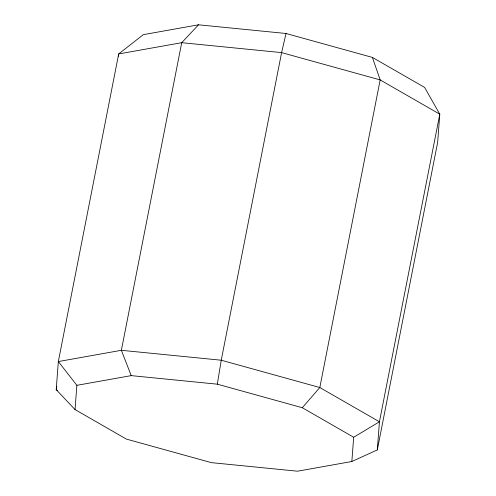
<?xml version="1.0" encoding="UTF-8"?>
<svg xmlns="http://www.w3.org/2000/svg" width="496" height="496" viewBox="0 0 496 496"><rect width="100%" height="100%" fill="white"/><g stroke="black" fill="none" stroke-linecap="round" stroke-linejoin="round"><path stroke-width="0.74" d="M75.039 409.572L76.868 385.324L58.336 361.553L118.687 53.94L143.282 34.658L198.518 24.8L286.037 33.492L372.409 57.418L424.638 87.439L439.785 114.179L437.664 142.309L377.313 449.915L351.844 461.503L297.501 471.2L211.401 462.644L126.424 439.109L75.039 409.572L56.215 389.682L58.336 361.553L121.371 350.3L221.253 360.22L319.821 387.531L379.434 421.786L377.313 449.915M118.513 56.222L118.687 53.94L181.722 42.687L281.604 52.613L380.172 79.918L439.785 114.179L379.434 421.786L353.673 437.255L351.844 461.503M353.673 437.255L302.287 407.718L217.31 384.177L221.253 360.22L281.604 52.613L286.037 33.492M56.811 386.644L56.215 389.682L57.555 390.451M302.287 407.718L319.821 387.531L380.172 79.918L372.409 57.418M198.518 24.8L181.722 42.687L121.371 350.3L131.211 375.627L217.31 384.177M76.868 385.324L131.211 375.627"/></g></svg>
